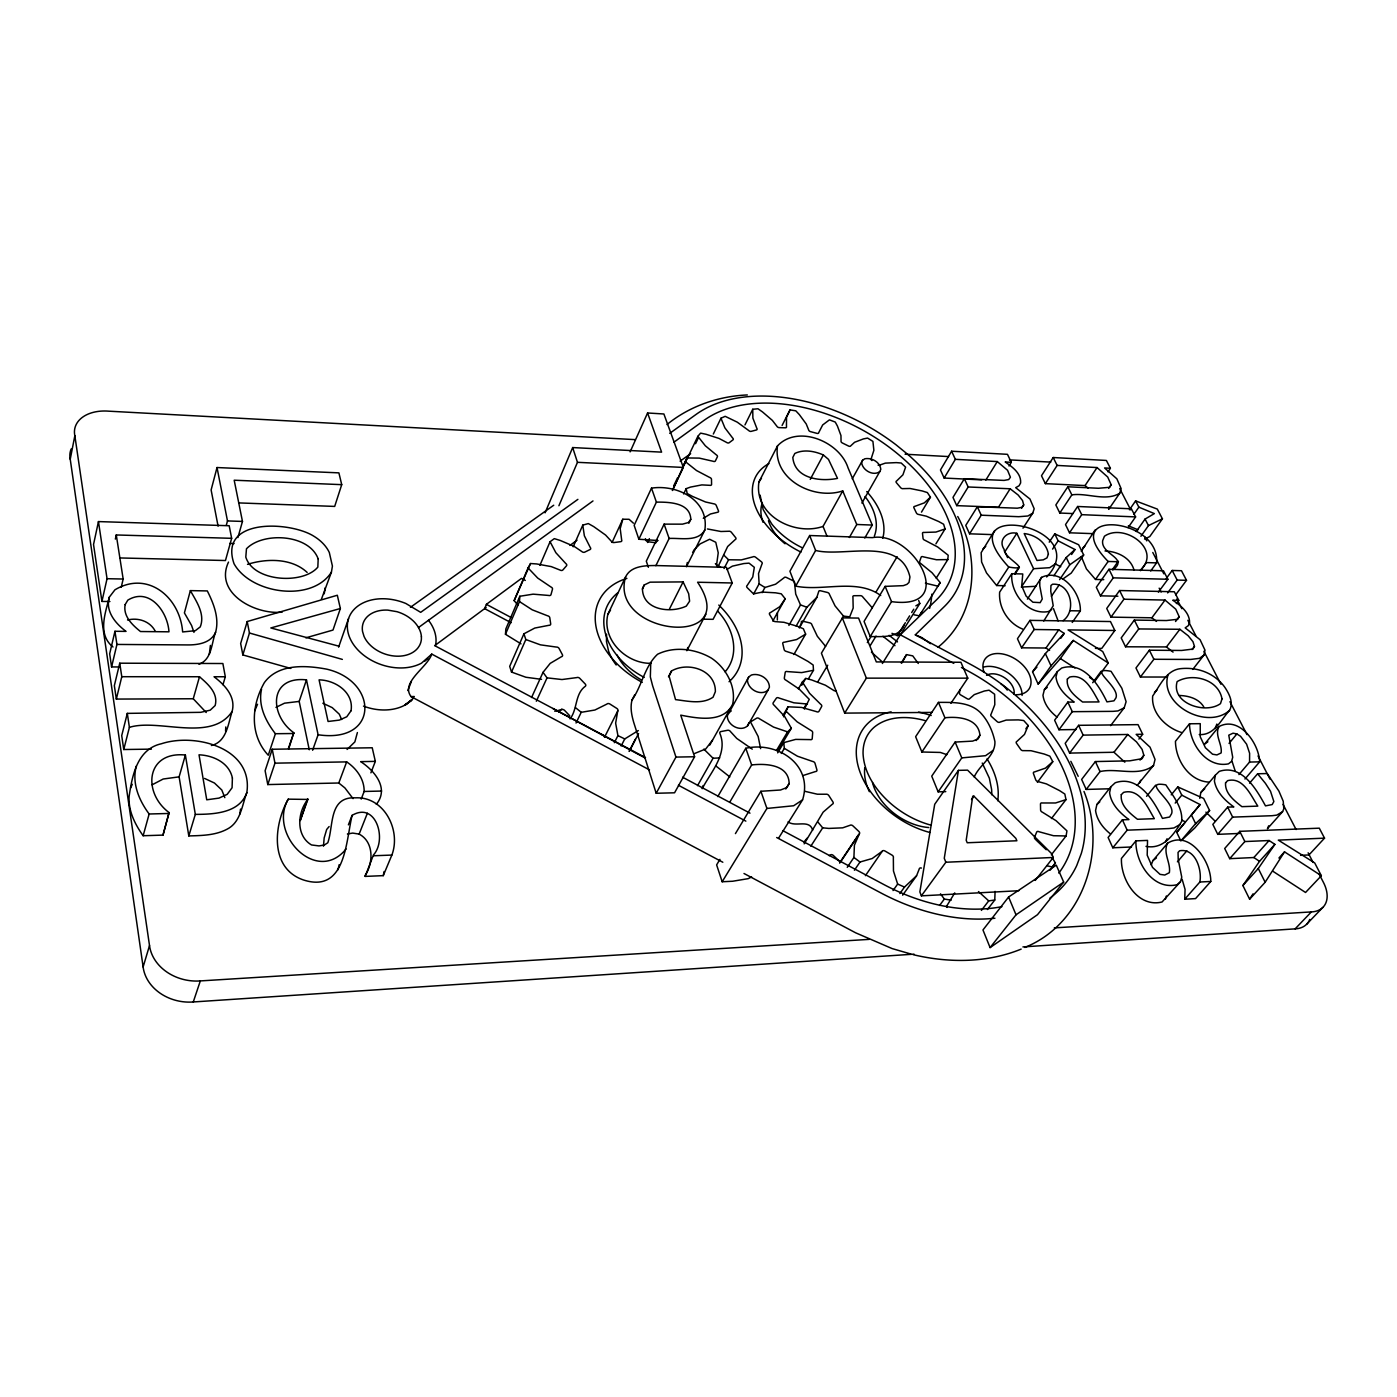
<?xml version="1.0" encoding="UTF-8"?>
<svg xmlns="http://www.w3.org/2000/svg" width="1397" height="1397" viewBox="0 0 1397 1397"><rect width="100%" height="100%" fill="white"/><g stroke="black" fill="none" stroke-linecap="round" stroke-linejoin="round"><path stroke-width="1.5" d="M211.384 745.509C226.733 741.859 228.078 723.856 232.094 711.492C236.128 696.649 224.777 684.984 214.038 676.742L225.319 676.759L222.874 663.523L119.74 663.191L114.344 685.63L116.335 699.076L193.257 698.762L206.232 712.522M225.563 731.155L225.79 726.929M871.92 460.573A1.956 1.187 29.3 0 1 871.239 458.583L873.876 450.288L872.915 441.382L867.589 438.082L863.398 438.92L854.58 442.29L850.738 445.853A1.956 1.187 28.7 0 1 848.485 446.01L842.426 443.006A1.956 1.187 28.6 0 1 841.046 441.05L840.959 435.55L837.432 426.05L835.249 422.069L829.451 419.851L822.676 424.95L818.729 432.599A1.956 1.205 28.1 0 1 816.913 433.349L810.609 431.673A1.956 1.205 28 0 1 808.636 429.909L806.244 423.99L799.328 414.595L795.801 410.823L790.038 409.915L786.528 417.197L786.459 426.522A1.956 1.205 27.5 0 1 785.254 427.796L779.282 427.622A1.973 1.222 27.4 0 1 776.872 426.225L772.349 420.392L762.535 411.958L757.977 408.762L752.739 409.269L752.878 418.105L756.807 428.285A1.991 1.24 27 0 1 756.336 429.997L751.237 431.341A1.991 1.24 26.9 0 1 748.617 430.451L737.249 422.156L725.165 416.323L720.957 418.244L713.326 434.03M520.994 643.86L505.47 634.273L519.474 601.583L519.824 596.257L533.113 594.162L548.55 595.436A2.253 1.572 23.7 0 0 551.012 594.546L552.461 589.29A2.235 1.554 23.7 0 0 550.907 586.984L537.705 578.061L528.066 567.933L530.528 563.532L536.588 563.934L551.256 566.606L560.04 570.063A2.218 1.537 23.8 0 0 562.886 569.941L566.449 565.855A2.218 1.519 23.9 0 0 565.768 563.515L555.849 552.688L550.069 541.722L554.295 538.631L560.302 540.482L574.184 546.402L581.781 551.518A2.183 1.484 24.2 0 0 584.749 552.129L590.005 549.562A2.183 1.484 24.4 0 0 590.215 547.414L584.365 535.802L582.776 525.132L588.312 523.578L593.725 526.617L605.582 535.051L611.362 541.285A2.165 1.467 24.9 0 0 614.156 542.542L620.565 541.687A2.165 1.449 25 0 0 621.648 539.923L620.198 528.625L622.783 519.23L629.069 519.282L633.435 523.194M606.525 634.151L606.49 641.66L608.551 651.019A57.783 40.565 26.9 0 0 616.182 664.989M505.47 634.273L505.854 628.947L519.824 596.257M323.475 846.215L324.156 837.99L326.671 829.486L329.116 826.553M987.435 909.534L994.769 900.017L995.083 891.391M936.217 578.166L947.812 559.586L948.196 555.238L937.684 546.995L924.936 540.272A1.991 1.257 30.9 0 1 923.033 538.351L922.509 533.462A1.991 1.24 30.9 0 1 924.081 532.449L935.973 532.065L945.071 528.939L943.621 524.242L938.644 521.5L926.333 516.192L918.702 514.463A1.973 1.222 30.5 0 1 916.38 512.926L913.952 507.862A1.973 1.222 30.4 0 1 914.808 506.36L924.325 502.868L930.437 497.175L927.364 492.565L922.195 490.941L910.023 488.479L903.091 488.636A1.956 1.205 30 0 1 900.559 487.588L896.507 482.821A1.956 1.205 29.9 0 1 896.595 481.005L902.933 474.805L905.588 467.139L901.205 463.018L896.315 462.617L885.349 463.123L879.708 465.079A1.956 1.205 29.4 0 1 878.084 465.131M357.388 732.552L354.855 741.912L347.085 749.456M960.071 689.629L959.477 692.685A2.13 1.414 33.6 0 0 960.822 695.025L967.195 698.727A2.13 1.414 33.8 0 0 969.693 698.64L974.285 694.623L984.361 691.009L989.059 690.188L994.612 694.239L994.804 704.664L991.049 714.269A2.13 1.414 34.5 0 0 991.608 716.609L997.056 721.533A2.148 1.414 34.6 0 0 999.781 722.162L1006.189 720.084L1018.361 719.892L1023.722 720.538L1028.192 725.532L1024.49 734.403L1016.876 741.44A2.148 1.432 35.3 0 0 1016.597 743.571L1020.613 749.316A2.165 1.432 35.5 0 0 1023.32 750.626L1031.003 750.713L1044.257 754.048L1049.828 756.144L1052.779 761.679L1037.395 782.32M198.933 664.204C212.082 659.594 211.384 643.039 215.609 632.195C219.486 618.12 213.601 603.452 207.315 590.931L190.359 590.617C196.313 601.321 205.359 614.069 200.242 626.904L195.301 630.693L182.64 631.95C180.091 597.549 147.995 570.028 114.956 589.796L109.35 597.113C105.072 611.222 115.462 623.499 126.044 631.392L114.956 631.287L109.665 653.831L111.585 666.928L120.055 666.963M1108.624 509.067L1108.921 506.605M261.536 689.315C257.886 705.502 265.709 721.236 275.401 733.722L268.276 755.236C249.417 734.997 251.285 705.468 264.417 682.522C278.422 663.453 305.926 665.269 326.671 669.146C378.779 681.212 379.111 743.815 318.097 734.752L312.614 750.259M246.832 792.588C253.503 747.989 195.336 732.552 161.371 743.763C137.168 749.071 132.139 775.754 129.1 796.569C128.297 811.028 134.95 824.282 143.14 835.738L162.995 835.109L169.089 812.583C142.354 792.745 145.847 751.027 185.382 755.026L195.318 814.381L188.805 835.93C201.762 835.546 215.348 835.423 227.082 829.189C240.808 822.222 241.925 805.353 246.832 792.588C239.568 813.264 213.793 814.329 195.318 814.381M239.865 813.997L240.528 809.073M570.063 718.896C577.607 709.257 574.778 694.065 585.186 686.364A2.305 1.676 25.2 0 0 585.116 683.884L579.86 678.418A2.305 1.659 25 0 0 576.751 677.597L561.978 679.536L547.048 677.859L543.031 672.341L550.191 663.383L561.419 656.73A2.305 1.641 24.4 0 0 562.345 654.599L559.132 648.575A2.288 1.641 24.2 0 0 556.285 647.055L540.412 644.838L525.831 639.529L523.927 633.801L534.789 628.056L548.881 625.315A2.27 1.607 23.8 0 0 550.68 623.743L549.789 617.771A2.27 1.607 23.8 0 0 547.467 615.763L532.187 609.808L519.474 601.583M650.74 663.156L650.338 676.916L652.591 685.665L675.956 757.087L656.188 793.269L674.559 792.798L694.588 756.755L680.723 715.142C697.487 718.39 723.506 723.402 732.657 704.175C736.463 686.521 725.934 667.801 711.387 658.109C695.514 648.802 674.402 645.938 657.568 654.25C644.681 666.159 641.991 685.805 632.055 699.949C630.03 707.406 631.619 715.107 633.714 722.371L656.188 793.269M1249.564 783.141L1257.614 773.781L1265.438 783.368L1270.519 791.278L1273.854 801.529L1272.196 804.567L1265.49 805.877C1256.532 789.532 1241.933 763.862 1219.267 771.371L1215.32 775.248L1214.395 781.045C1216.455 792.239 1224.977 800.516 1233.848 806.925L1227.666 807.134L1212.84 824.387L1217.747 834.341L1239.488 833.45M958.447 770.358L944.267 858.282L945.856 862.246L921.374 895.844L919.855 891.915L934.715 804.288L958.447 770.358L967.597 770.149L1051.609 853.619L1053.286 857.461L1035.229 880.424M1051.33 854.807L1066.103 835.965L1066.941 830.848L1056.045 820.685L1042.511 812.268A2.218 1.484 36.9 0 1 1040.59 809.911L1040.486 804.131A2.2 1.484 36.8 0 1 1042.319 802.978L1055.573 802.978L1065.981 799.625L1064.828 794.037L1059.555 790.615L1046.405 783.892L1038.093 781.587A2.183 1.449 36.3 0 1 1035.666 779.666L1033.483 773.641A2.183 1.449 36.1 0 1 1034.566 771.912L1045.462 768.14L1052.779 761.679M331.421 572.159L332.416 566.082L329.308 552.479A38.819 27.294 16.8 0 0 313.627 536.081C289.755 521.186 218.159 517.798 234.032 563.724C250.814 593.987 311.915 602.806 331.421 572.159L321.432 599.191M1199.813 798.403L1200.774 792.605L1215.32 775.248M324.226 593.83L325.239 587.753M136.347 766.027C131.615 783.123 139.054 800.394 149.147 813.997L143.14 835.738M914.04 954.151L193.275 1001.963A43.813 36.462 10 0 1 143.123 966.968L70.234 459.229L74.844 435.707A37.23 24.797 13 0 1 108.983 411.189L635.356 439.636M687.324 562.467L686.468 566.676L704.839 530.004C709.379 500.178 677.178 484.2 651.508 488.147L634.151 525.342L638.866 539.242L658.057 540.534M391.859 855.069C401.306 830.202 384.088 796.307 355.467 797.844C328.592 796.342 333.743 825.994 327.806 842.758L324.331 845.01L319.04 845.918L311.531 844.958C295.675 835.738 297.334 812.268 307.846 799.433L288.253 799.154C273.725 824.649 269.219 868.305 303.516 879.988C345.548 893.399 345.757 842.199 352.079 815.377C376.09 801.057 387.301 839.841 373.436 854.981L365.193 876.408L383.267 875.64L391.859 855.069L373.61 855.767M383.267 875.64L384.088 871.536M1145.994 846.372C1163.334 849.76 1174.056 834.446 1181.687 821.349C1182.98 807.606 1172.939 795.714 1165.831 784.87C1139.603 780.277 1176.449 802.053 1171.507 813.857L1169.603 817.018L1162.461 818.38C1153.905 801.04 1138.66 774.724 1115.225 782.757L1110.842 786.79L1109.585 792.798C1111.209 804.375 1119.905 813.002 1128.933 819.585L1122.385 819.812L1108.118 837.484L1112.815 847.787L1131.483 846.984M864.778 538.02L872.269 525.062L848.049 467.838C839.475 441.33 797.704 424.286 777.5 445.905C772.611 479.485 813.805 500.493 842.74 490.923L856.763 524.486L849.341 537.513M1110.842 786.79L1096.855 804.567L1095.562 810.574C1096.907 820.126 1103.071 828.107 1110.475 833.957M119.793 557.944L225.458 560.529L231.658 538.316L229.195 525.743L98.454 521.587L93.529 544.481L101.929 601.426L109.909 601.548M777.5 445.905L758.938 481.965C753.594 515.231 794.404 536.396 823.043 526.407L842.74 490.923M115.357 539.102L116.283 534.964L231.658 538.316M101.929 601.426L107.045 578.707L98.454 521.587M672.813 489.893L686.992 457.954L699.251 458.111L713.081 461.254A2.026 1.292 26.4 0 0 715.404 460.888L717.36 456.854A2.026 1.292 26.4 0 0 716.224 454.793L705.345 445.8L697.854 436.335L700.596 433.122L706.044 434.275L719.018 438.431L726.58 442.43A2.008 1.257 26.6 0 0 729.182 442.709L732.919 439.915A2.008 1.257 26.6 0 0 732.569 437.925L724.886 427.849L720.957 418.244M109.35 597.113C105.299 613.196 97.249 634.413 113 646.986M121.242 587.264L123.163 579.022L116.283 534.964M337.969 869.772L339.174 864.673M111.585 666.928L116.929 644.436L114.956 631.287M116.335 699.076L121.783 676.707L119.74 663.191M625.559 577.013C608.463 635.181 742.872 650.129 697.609 582.235L732.22 582.986L726.492 567.357L655.63 565.541C644.995 565.558 630.78 565.872 625.559 577.013L607.887 614.296C601.478 639.686 626.397 664.029 651.351 663.313M1110.598 725.654L1124.201 707.808L1126.104 701.713L1121.843 688.232L1111.034 671.311C1085.556 666.386 1120.621 686.765 1115.889 697.976L1113.968 700.823L1106.948 701.87C1098.81 685.036 1083.985 661.235 1061.703 668.028L1057.337 671.608L1055.975 677.074C1057.389 687.97 1065.771 695.916 1074.223 702.062L1067.849 702.097L1054.613 720.206L1058.978 729.758L1076.022 729.531M121.783 676.707L199.492 676.742C207.769 683.989 218.508 693.069 215.155 705.52L210.214 710.182L200.714 712.33L127.302 713.378L121.714 735.608L123.757 749.525L151.4 749.124M123.757 749.525L129.397 727.348L127.302 713.378M1057.337 671.608L1044.345 689.786L1042.965 695.252C1044.118 704.228 1050.073 711.597 1057.005 717.028M209.323 654.267L210.406 645.414M238.974 502.92L334.686 506.413L341.724 484.654L338.895 472.867L217.024 467.541L211.122 489.945L218.089 526.163M190.359 590.617L184.404 612.916L191.599 625.507L193.973 632.387M226.384 524.975L227.484 520.924L217.024 467.541M801.127 623.464L799.346 627.952L816.808 597.427L818.642 591.734A2.095 1.38 29.7 0 1 820.58 590.791L827.321 592.433A2.095 1.38 29.9 0 1 829.451 594.371L835.057 605.896L843.509 616.112L849.708 616.845L853.183 608.062L852.938 597.235A2.078 1.362 30.4 0 1 854.161 595.716L860.377 595.663A2.078 1.362 30.5 0 1 862.909 597.13L872.252 607.817M703.093 785.551L702.22 788.676C710.671 772.244 728.221 753.682 719.961 733.635A2.288 1.641 29.4 0 1 720.992 731.557L727.558 730.282A2.27 1.624 29.6 0 1 730.474 731.574L736.743 738.419L752.267 749.141M288.253 799.154C267.91 834.079 316.595 885.261 346.089 848.992M1184.726 899.231L1195.57 898.603L1210.78 881.455C1211.007 861.338 1189.738 829.835 1167.63 843.142C1162.531 852.729 1170.983 862.77 1169.359 872.688L1164.766 875.028L1160.051 874.365L1152.508 867.38L1147.199 855.191L1147.531 840.4L1135.918 840.872L1121.442 858.439C1120.534 879.761 1137.944 907.998 1162.042 901.991L1180.465 881.786L1181.757 877.176L1178.212 859.417L1178.038 852.449L1179.644 850.756C1195.378 847.996 1202.188 869.72 1199.866 882.013L1184.726 899.231L1185.058 889.365L1182.124 879.289M237.909 537.566L242.467 521.43L234.19 480.219L341.724 484.654M193.257 698.762L199.492 676.742M188.805 835.93L179.113 776.854L185.382 755.026M1165.447 899.074L1166.338 896.001M169.089 812.583L162.995 835.109M687.778 647.492L686.853 650.705L705.922 614.209M222.961 684.722L225.319 676.759M143.123 966.968L149.514 945.542L74.844 435.707M305.821 637.835L332.992 630.064L340.362 608.516L337.323 595.244L247.217 621.543L240.651 643.511L242.851 654.931L290.82 668.447M242.851 654.931L249.452 633.016L247.217 621.543M783.525 716.818L788.065 706.812L801.546 707.423L816.407 711.614A2.218 1.537 31.2 0 0 819.009 711.265L821.593 706.62A2.2 1.519 31.2 0 0 820.58 704.175L809.596 693.314L802.384 682.015L805.772 678.401L811.622 679.937L825.417 685.228L833.311 690.153A2.183 1.502 31.3 0 0 836.122 690.572M874.365 536.169C879.569 522.495 873.684 507.373 865.005 496.529M1140.301 570.203C1162.601 549.737 1124.131 522.443 1104.433 536.238L1102.67 540.622C1100.557 554.644 1129.527 557.874 1112.745 569.924M370.904 772.838L375.339 761.382L372.231 747.779L272.24 749.246L265.116 770.725L267.787 784.573L338.79 783.001L344.902 787.925L353.057 798.63M718.512 565.698L727.662 546.506L735.311 539.504A2.095 1.38 27.5 0 0 735.555 537.513L731.434 532.362A2.095 1.38 27.3 0 0 728.71 531.262L720.939 531.506L707.441 528.957M193.275 1001.963L200.33 980.921L869.126 939.378M267.787 784.573L274.965 763.164L272.24 749.246M309.261 749.77L299.185 701.416L306.467 679.868C268.521 675.746 269.254 715.264 293.772 732.709L288.62 749.089M288.463 748.303L293.772 732.709M338.615 647.16L348.534 618.679M307.689 798.665L300.25 820.563L307.846 799.433M338.79 783.001L346.666 761.889C356.532 768.49 364.39 779.229 364.146 791.47L361.194 799.084M644.174 585.011L642.463 589.534C643.406 610.559 671.206 613.388 686.329 606.088L689.612 601.164L688.686 593.76L683.098 581.903L650.076 582.165L644.174 585.011L642.271 588.923M804.41 709.117L809.247 699.321L799.189 689.07L786.022 680.217A2.2 1.519 30.1 0 1 784.346 677.894L785.201 672.533A2.183 1.502 30.1 0 1 787.384 671.59L801.668 672.603L813.473 670.298L813.159 665.024L808.06 661.462L795.015 654.233L786.441 651.439A2.165 1.484 29.7 0 1 784.136 649.5L782.791 643.738A2.165 1.467 29.6 0 1 784.276 642.218L796.639 639.547L805.632 634.116L803.38 628.772L797.722 626.397L784.014 622.311L775.719 621.648A2.148 1.449 29.1 0 1 773.047 620.233L769.677 614.61A2.148 1.449 29 0 1 770.341 612.654L779.736 606.717L785.219 598.772L781.255 593.812L775.579 592.817L762.43 592.084L755.166 593.533A2.13 1.432 28.4 0 1 752.354 592.747L747.325 587.77A2.13 1.432 28.2 0 1 747.116 585.57L752.773 576.961L754.328 567.304L749.036 563.148L743.85 563.55L732.377 566.152L726.772 569.522M1244.954 779.02L1259.657 761.836C1258.976 743.291 1239.331 715.543 1218.917 726.615C1214.412 735.259 1222.445 744.077 1221.135 752.948L1216.927 754.921L1212.544 754.205L1205.436 747.797L1200.25 736.813L1200.25 723.663L1189.511 723.786L1175.453 741.318C1175.61 759.881 1188.864 780.853 1208.719 782.11M348.394 824.859L352.079 815.377M722.825 862.246L411.067 696.614C400.258 682.347 427.412 667.487 431.778 654.11L649.5 769.887M1151.233 864.918L1152.927 860.569L1167.63 843.142M974.233 776.994C979.402 764.7 995.485 756.196 994.926 741.685C992.656 730.806 987.854 720.258 980.03 712.226C968.994 701.696 952.667 702.394 938.452 702.377L915.629 736.69L921.88 752.005L940.356 752.442L946.887 754.642M347.416 833.974L352.725 833.083L359.134 834.096L367.376 813.246M954.745 892.91L946.38 906.583M376.317 804.323C389.588 788.187 374.291 770.515 360.688 761.644L375.339 761.382M1043.751 621.019L1053.216 605.757L1050.754 591.175L1050.946 585.518L1052.535 584.243C1070.608 582.601 1076.982 610.891 1063.1 620.652M1199.255 734.56C1214.377 735.608 1220.943 719.647 1229.587 710.34C1233.795 702.656 1229.203 693.89 1224.872 687.359A28.237 17.166 36.8 0 0 1211.321 674.995C1201.996 669.46 1190.855 667.487 1180.133 668.709C1166.093 670.438 1159.912 685.84 1152.682 696.003C1151.006 713.099 1166.251 727.889 1181.687 732.552M804.166 843.858L823.147 812.146L832.368 804.183A2.288 1.641 33.1 0 0 832.856 801.826L828.875 795.626A2.288 1.641 32.8 0 0 825.976 794.229L817.367 794.212L804.794 791.296M1215.39 727.715L1216.874 724.065M525.307 580.419L521.5 578.393L486.4 604.342L484.637 608.638L511.127 622.73M1192.776 669.407L1203.987 655.071L1205.017 650.199L1200.075 639.704L1185.18 627.864L1188.323 625.629L1189.598 622.538C1189.58 612.27 1180.413 605.425 1172.764 600.221L1178.789 600.343L1174.336 591.769L1119.573 590.529L1106.721 608.481L1110.982 617.142L1151.879 617.788L1156.506 621.403M903.842 625.419C898.655 638.394 881.647 636.508 870.226 636.578L864.062 621.403L885.139 586.373L903.3 585.657L906.95 584.348L908.993 582.427L909.953 577.013C900.489 535.854 843.666 557.647 815.621 550.453L795.696 586.129C822.798 591.699 856.92 578.009 880.704 595.506M1268.668 825.802L1267.428 828.7L1282.586 811.674L1283.808 808.793L1283.232 801.232L1278.901 791.086L1267.219 773.536L1257.614 773.781M254.673 711.038L257.537 704.245M545.074 512.821L572.665 447.564L661.602 452.139L647.579 412.988L663.889 413.983L683.343 467.436L672.324 490.522M517.92 605.041L514.148 600.64L528.066 567.933M530.528 563.532L514.148 600.64M558.905 505.749L577.467 462.32L572.665 447.564M539.888 565.348L550.069 541.722M862.613 460.224L861.617 462.512C862.403 470.23 873.16 476.429 879.761 471.627L880.808 469.305C880.058 462.04 871.606 457.413 864.813 458.775L862.613 460.224L852.257 478.804M1150.709 570.971L1156.559 562.886C1160.767 516.96 1055.853 507.949 1108.135 561.454L1118.508 561.769M1081.278 551.326L1095.056 530.022M523.927 633.801L509.695 666.369L511.529 672.062L525.883 677.248L541.547 679.344M511.529 672.062L525.831 639.529M573.189 546.803L582.776 525.132M748.74 676.951L747.447 679.868C747.447 689.245 760.701 696.632 768.071 690.101L769.415 687.132C769.31 678.523 759.252 672.673 751.411 675.013L748.74 676.951L727.296 715.823C727.156 725.113 740.34 732.43 747.552 725.846L768.071 690.101M1137.28 785.236L1153.573 765.381L1155.057 759.462L1150.028 747.168L1136.163 734.368L1142.676 734.263L1138.031 724.641L1078.606 725.322L1065.178 743.344L1069.613 753.088L1113.985 752.267L1124.829 762.186M630.117 451.86L647.579 412.988M671.486 671.014L669.128 676.235L675.537 699.618C687.813 701.067 702.097 704.647 713.064 697.208L715.369 691.637C715.701 669.809 687.935 661.322 671.486 671.014L668.482 676.794M1139.446 783.019L1140.668 780.277M531.558 697.522L543.031 672.341M747.552 725.846L748.897 722.878M536.326 701.224L547.048 677.859M612.078 542.473L622.783 519.23M130.567 788.013L132.278 784.311M638.866 539.242L656.398 502.117L651.508 488.147M1046.65 576.961C1096.174 524.818 943.673 497.053 1008.774 567.06C1034.147 571.303 1003.867 558.625 1004.146 549.405C997.72 540.08 1006.993 530.895 1016.841 533.287L1033.588 568.701L1021.329 587.054L1035.806 586.303M994.664 530.546L981.148 552.671L981.602 561.996L986.526 572.945L996.655 585.535L1005.124 585.727M901.903 662.946L906.513 654.634L912.765 655.874L918.283 663.488M673.791 485.667L677.528 477.809M682.766 466.808L686.992 457.954M683.727 465.917L697.854 436.335M647.544 542.507L649.378 538.666M695.549 443.705L698.081 438.414M1165.622 841.762L1167.054 838.759M656.398 502.117C668.936 502.064 690.223 502.414 690.799 519.317L688.459 522.513L682.504 524.154L664.116 524.137L646.305 561.175L648.383 567.287M778.618 838.095L802.577 799.852C813.543 764.927 777.797 741.143 745.788 748.268L717.796 796.569M1168.049 674.751C1158.846 704.979 1207.322 730.456 1229.587 710.34M683.622 493.962L686.171 488.653L690.467 487.099L701.853 484.899L709.763 485.318A2.061 1.327 26.5 0 0 711.579 484.305L711.492 479.398A2.061 1.327 26.5 0 0 709.641 477.442L696.527 470.545L686.032 462.18M576.035 723.035L581.222 712.313L594.895 710.025L606.944 704.053A2.323 1.676 26.1 0 1 609.965 704.071L616.706 708.349A2.323 1.676 26.4 0 1 617.753 710.916L604.482 737.319M655.874 565.698L669.128 538.456L664.116 524.137M921.88 752.005L944.931 717.779C958.29 716.294 978.441 718.233 979.926 735.224L978.11 738.926L972.661 741.109L955.129 742.069L931.729 776.138L938.138 791.837L945.786 791.628M688.896 523.194L690.799 519.317M744.968 424.932L752.739 409.269M428.477 620.303L430.136 622.538A45.577 32.987 19.5 0 1 435.829 643.738L435.358 645.99L645.536 757.663M1069.613 753.088L1083.146 735.119L1127.763 734.49L1136.529 741.929L1142.117 749.403L1143.829 755.253L1142.117 758.676L1129.702 760.841L1095.388 761.557L1081.645 779.439L1086.202 789.427L1109.969 788.764M669.46 608.987L683.098 581.903M614.331 742.698L617.928 735.625L615.64 723.192L617.753 710.916M782.093 425.439L790.038 409.915M621.141 745.981L624.756 738.926L638.307 730.579M632.055 699.949L634.675 694.903M629.087 751.376L635.373 739.257M724.03 568.527L728.57 559.778L741.266 559.918L752.948 556.862A2.095 1.397 28.1 0 1 755.707 557.316L761.33 561.734A2.095 1.397 28.2 0 1 761.976 563.951L758.536 573.521L759.112 583.841L753.489 594.249M629.523 750.975L638.569 733.547M1072.232 622.451L1080.352 610.908C1081.068 592.258 1061.266 567.915 1041.568 577.363L1039.77 580.785L1039.787 585.902L1042.249 599.016L1040.154 602.648L1032.889 602.212L1026.131 596.117L1021.731 585.937L1022.761 573.975L1011.795 573.696L999.641 592.153C998.366 607.643 1008.215 623.394 1022.674 629.069M1027.406 599.121L1041.568 577.363M232.094 711.492C211.314 742.837 158.594 718.215 129.397 727.348M732.22 582.986L713.064 619.325L702.394 619.185M810.243 479.363L823.357 454.968C814.591 451.126 803.746 449.083 794.823 453.466L792.815 457.448C794.771 478.892 820.58 481.843 837.502 478.385L828.473 459.386L823.357 454.968M902.654 895.18L916.554 875.797L919.191 869.109A2.323 1.659 36.2 0 1 921.461 868.061M762.116 592.695L764.927 587.491L775.597 584.208L784.049 577.782A2.095 1.397 28.9 0 1 786.528 577.52L793.059 580.733A2.095 1.397 29.1 0 1 794.544 582.933L795.714 594.074L800.516 604.918L806.872 607.241L816.808 597.427M1108.712 509.346L1119.748 493.211L1121.162 488.688L1116.832 478.787L1104.573 467.96L1110.405 468.274L1106.372 460.451L1053.198 457.518L1041.481 475.748L1045.358 483.641L1085.05 485.58L1088.123 488.094M870.226 636.578L891.53 601.636C959.442 610.96 913.428 530.336 872.339 537.635L809.649 535.522L789.916 571.268L795.696 586.129M694.431 753.559L705.747 748.949L712.505 740.148M772.803 621.054L785.219 598.772M709.781 745.055L729.95 709.065M1022.988 528.188L1032.75 513.17L1034.182 508.77L1029.973 499.026L1015.689 487.675L1019.077 485.754L1020.613 482.978C1021.347 473.251 1012.214 466.86 1005.176 461.988L1011.323 462.32L1007.464 454.322L951.601 451.231L940.46 469.968L944.145 478.053L981.672 479.87M1110.982 617.142L1123.921 599.226L1165.028 600.064L1175.768 609.179L1179.173 616.688L1177.654 619.29L1166.373 620.547L1134.329 620.076L1121.197 637.94L1125.545 646.794L1138.747 628.947L1179.871 629.279L1188.218 635.792L1192.968 641.677L1194.47 646.392L1192.968 649.064L1181.618 650.461L1149.364 650.216L1135.971 667.993L1140.423 677.021L1166.216 677.039M697.54 785.655L713.046 758.239L719.717 757.925M788.903 625.419L800.516 604.918M861.914 503.077L879.761 471.627M796.185 626.013L806.872 607.241M793.845 654.547L805.632 634.116M729.88 801.965L751.656 764.962C765.8 763.268 788.816 764.561 789.148 783.525L786.808 787.576L780.539 790.004L760.894 791.278L735.433 833.607M798.368 688.843L802.384 682.015M783.036 715.334L788.065 706.812M801.756 685.211L805.772 678.401M228.514 562.083C213.811 593.306 255.564 615.099 282.211 612.113M843.509 616.112L821.419 653.185L844.679 713.116L931.799 712.418M808.444 678.802L813.473 670.298M215.609 632.195C211.034 643.039 197.955 645.03 187.53 644.925L116.929 644.436M776.435 750.538L787.576 731.871L791.348 728.256L784.66 716.504L774.113 705.188A2.218 1.554 30.2 0 1 773.257 702.708L776.313 698.256A2.218 1.554 30.2 0 1 779.002 698.029L793.898 702.813L807.466 704.018M817.629 682.103L827.723 665.216M778.199 750.259L791.348 728.256M804.166 707.825L806.191 704.42M777.658 752.843L783.752 742.645L795.661 739.397L810.12 739.607A2.235 1.572 31.5 0 0 812.233 738.489L812.67 732.744A2.235 1.572 31.4 0 0 810.836 730.404L797.163 721.847L786.546 711.702M921.479 512.14L930.437 497.175M876.216 591.63L897.153 556.687M944.145 478.053L955.356 459.334L951.601 451.231M781.29 753.454L784.346 748.355L783.752 742.645M719.944 859.365L716.626 864.883L722.179 881.751L732.674 881.245L748.146 878.661L751.621 876.967M955.356 459.334L997.283 461.569L1007.551 470.283L1010.433 477.25L1008.686 479.573L1004.076 480.411L964.349 478.717L952.981 497.402L956.735 505.644L998.471 507.233L1010.153 488.775L1018.169 495.027L1022.552 500.563L1023.722 504.928L1021.574 508.264M867.327 642.603L870.733 637.032M722.179 881.751L766.918 808.444L760.894 791.278M870.348 645.397L876.041 636.106M956.735 505.644L968.173 486.977L964.349 478.717M935.903 543.852L945.071 528.939M785.778 789.008L789.148 783.525M1045.358 483.641L1057.145 465.428L1097.047 467.558L1107.716 477.041L1111.174 484.742L1109.602 487.309L1098.461 488.269L1067.814 486.785L1055.835 504.963L1059.817 513.031L1072.844 513.572M704.839 530.004C697.941 542.228 680.793 537.793 669.128 538.456M607.887 614.296L610.541 609.983M985.828 480.079L997.283 461.569M844.679 713.116L866.367 678.139L842.286 617.858L858.561 618.085L876.321 661.916L960.909 662.265L967.789 678.156L950.903 703.32M1023.722 504.928L1021.958 507.303L1017.33 508.194L977.341 506.762L965.746 525.394L969.588 533.811L992.359 534.614M891.985 633.33L897.311 635.635L905.361 622.713M906.513 620.862L909.622 615.85M911.7 612.515L913.778 609.197M882.38 663.505L900.297 634.797L936.042 600.291A149.566 95.31 28.8 0 0 892.491 449.712A149.566 95.31 28.8 0 0 704.036 420.357L674 442.151M918.667 600.483L919.82 603.487L901.257 633.243L897.311 635.635M1009.018 466.004L1011.323 462.32M969.588 533.811L981.235 515.196L977.341 506.762M914.075 614.82L919.331 615.815L940.181 582.601L932.078 572.77L920.92 563.637A2.026 1.275 31.2 0 1 919.645 561.507L921.112 557.263A2.008 1.275 31.1 0 1 923.277 556.827L936.479 559.743L947.812 559.586M693.488 550.523L700.089 543.922L709.624 539.259L715.77 542.28L718.233 552.81L716.801 563.253A2.13 1.414 27.4 0 0 717.831 565.506L720.957 567.461M919.331 615.815L921.583 612.235M940.181 582.601L937.928 586.164L925.408 583.178M901.24 662.964L906.513 654.634M1300.59 855.331L1308.954 854.947L1324.531 838.148L1319.292 828.177L1239.75 831.337L1224.698 848.503L1229.692 858.666L1244.849 841.553L1269.105 840.523L1274.867 844.364L1259.518 861.338L1242.893 885.523L1249.617 899.197L1265.158 882.258L1284.524 851.856L1321.352 875.744L1305.549 892.473L1272.737 871.169M1249.617 899.197L1253.057 893.836M818.066 822.239L822.693 827.827L828.788 828.421L842.653 827.845L850.005 825.313A2.305 1.659 33.9 0 1 853.008 825.941L858.771 831.372A2.305 1.659 34.2 0 1 859.242 834.026L854.405 845.202L853.916 857.461L847.246 867.345M810.854 846.128L822.693 827.827M1016.841 533.287L1004.88 551.728L1007.621 557.613M916.554 875.797L904.488 887.078L897.66 884.074L893.469 870.995L893.347 857.741A2.323 1.659 35.3 0 0 891.95 855.086L885.017 851.035A2.323 1.659 35.1 0 0 882.24 851.244L872.182 858.526L859.993 862.019L854.405 870.244M996.655 585.535L1008.774 567.06M1014.746 573.538L1019.181 566.85M1014.99 574.062L1019.408 567.357M1059.817 513.031L1071.848 494.87C1087.093 492.6 1105.848 501.82 1119.748 493.211M1085.05 485.58L1097.047 467.558M1049.217 542.158L1054.752 533.864L1078.641 544.743L1083.688 554.958L1071.237 573.084L1062.541 579.249M1128.095 527.612L1135.586 516.907L1131.395 508.805L1077.628 506.482L1065.509 524.608L1069.526 532.798L1093.1 533.654M839.614 862.892L858.264 835.022M840.575 861.897L859.242 834.026M1052.57 549.108L1058.123 540.814L1054.752 533.864M758.938 481.965L761.47 478.193M1107.996 471.854L1110.405 468.274M1069.526 532.798L1081.732 514.672L1135.586 516.907M1108.729 488.339L1111.174 484.742M1053.879 575.721L1066.243 557.508L1074.974 549.527L1058.123 540.814M1071.604 554.487L1074.974 549.527M1095.423 648.383L1101.762 648.435L1114.841 630.484L1110.458 621.543L1029.973 620.373L1017.453 638.726L1021.591 647.824L1045.986 648.016L1049.601 650.408M1059.59 579.65L1069.77 564.772L1083.688 554.958M1051.4 596.292L1059.345 584.697M1242.893 885.523L1258.295 868.515L1274.867 844.364M1021.591 647.824L1034.199 629.506L1058.751 629.803L1064.2 633.435L1060.707 638.377M865.407 875.675L882.24 851.244M1050.055 870.261L1055.399 862.979L1052.203 857.775M1129.422 509.818L1135.604 500.894L1157.31 509.084L1162.426 518.811L1149.801 536.535L1144.562 539.102M938.138 791.837L961.782 757.89L985.549 755.69L993.162 750.381M976.189 740.567L979.926 735.224M1133.893 514.288L1138.869 507.163L1135.604 500.894M1045.986 648.016L1058.751 629.803M1081.348 556.687L1086.429 568.928L1095.51 579.458L1108.135 561.454M1089.555 677.423L1095.021 680.968L1108.258 662.999L1073.28 640.42L1060.375 658.563L1038.128 684.076L1032.558 671.835L1045.358 653.586L1064.2 633.435M1158.392 592.136L1167.875 579.266L1163.491 570.797L1108.974 569.295L1096.313 587.281L1100.504 595.838L1117.897 596.205M1136.285 531.524L1145.069 519.055L1154.359 513.607L1138.869 507.163M1112.501 569.417L1118.264 561.262M1140.912 536.273L1148.474 525.586L1162.426 518.811M1038.128 684.076L1051.05 665.863L1073.28 640.42M1100.504 595.838L1113.252 577.852L1167.875 579.266M893.032 890.57L897.66 884.074M899.86 893.556L904.488 887.078M971.509 799.555L973.919 796.185L1015.829 838.305L1016.894 840.767L967.213 842.758L966.2 840.261L972.731 796.22L973.919 796.185M1025.869 728.745L1028.192 725.532M1140.546 570.692L1146.378 562.589L1156.559 562.886M431.778 654.11L421.51 663.156A45.577 32.987 19.5 0 1 364.338 655.699A45.577 32.987 19.5 0 1 352.655 611.065A45.577 32.987 19.5 0 1 405.898 603.504L420.689 612.34L577.887 499.358M1166.251 578.515L1172.17 570.465L1181.495 570.727L1186.507 580.314L1175.75 594.738M1092.681 682.731L1101.098 671.293M1058.978 729.758L1072.285 711.684L1113.007 711.352L1117.932 710.933L1124.201 707.808M1167.648 592.922L1177.165 580.069L1186.507 580.314M1151.879 617.788L1165.028 600.064M939.57 905.466L944.337 899.057L951.165 900.174M1176.379 603.556L1178.789 600.343M1175.541 621.508L1179.173 616.688M411.399 681.439L407.837 690.555M1140.423 677.021L1153.887 659.279L1190.611 659.454L1199.447 658.336L1203.987 655.071M1125.545 646.794L1166.46 646.933L1179.871 629.279M1051.435 818.555L1065.981 799.625M981.393 910.407L988.727 900.873L994.769 900.017M1192.008 649.588L1194.47 646.392M1113.985 752.267L1127.763 734.49M1086.202 789.427L1100.033 771.581C1116.797 767.634 1139.236 777.221 1153.573 765.381M1008.599 897.014L982.964 929.965L990.089 947.603L1037.482 914.703L1063.676 882.083L1056.289 865.162L1008.599 897.014L1016.021 914.808L990.089 947.603M1138.904 739.1L1142.676 734.263M1052.901 866.123L1055.399 862.979M1140.022 760.09L1143.829 755.253M1146.588 796.342L1155.668 785.131M1112.815 847.787L1127.187 830.167L1168.905 828.561L1173.934 827.95L1180.273 824.352M1218.917 726.615L1204.668 744.025L1207.864 741.772M1171.227 794.858L1177.758 786.913L1203.638 798.438L1209.61 810.574L1194.872 827.897L1182.421 839.492M803.991 841.972L807.187 838.113M1175.191 803.1L1181.775 795.155L1177.758 786.913M1229.046 743.396L1236.886 733.949L1240.588 736.324L1246.613 744.199L1249.617 753.28L1249.564 762.063L1259.657 761.836M1181.775 795.155L1200.093 804.567L1191.414 814.975L1195.605 823.601L1180.867 840.959L1176.763 832.368L1185.442 821.942L1181.81 820.074M1176.763 832.368L1200.093 804.567M1238.912 774.584L1249.564 762.063M1177.409 861.844L1186.856 850.808M1217.747 834.341L1232.66 817.123L1272.021 815.708L1276.753 815.132L1282.586 811.674M1229.692 858.666L1253.842 857.531L1269.105 840.523M1278.919 858.02L1284.524 851.856M1032.558 671.835L1036.906 667.172M363.482 706.114A44.634 32.934 19 0 0 405.095 705.014L413.687 698.046M1022.918 946.922L1295.124 928.865L1311.364 911.909A34.523 21.619 41 0 0 1323.151 881.856L1319.135 874.103M1306.579 924.308L1322.854 907.386M937.998 647.248C976.887 616.025 980.642 558.416 957.748 516.523M1200.774 792.605L1204.738 788.711M1049.95 898.061A175.62 121.12 34.4 0 0 1076.72 865.564L1081.278 853.532A175.62 121.12 34.4 0 0 969.728 663.924L915.314 634.849L944.25 606.647A159.922 101.911 28.8 0 0 907.98 454.566L895.948 444.735A159.922 101.911 28.8 0 0 696.23 414.315L669.739 433.349M1082.692 548.078L1085.312 545.511M1154.411 692.441L1157.327 689.594M982.842 549.091L985.758 546.314M1055.643 563.69L1049.706 567.688L1033.588 568.701M802.577 799.852L793.636 805.755L766.918 808.444M1195.605 823.601L1209.61 810.574M1096.855 804.567L1099.771 801.878M1180.465 881.786L1177.06 884.703C1152.822 890.588 1135.202 862.368 1135.918 840.872M558.486 711.841L561.804 709.1M1044.345 689.786L1047.261 687.394M424.793 661.148L427.919 658.616M405.095 705.014L412.028 699.792L405.479 704.769L411.207 700.648M1152.927 860.569L1156.437 857.95M728.588 712.907L731.242 710.933M680.112 461.15L690.642 453.728M434.624 645.693L486.139 607.52M569.941 545.441L577.031 540.185M418.489 627.55L592.992 500.947M703.285 518.304L710.462 513.991L717.342 512.332A2.078 1.362 26.9 0 0 718.425 510.743L716.242 505.435A2.078 1.345 26.8 0 0 713.832 503.828L705.555 501.994L692.441 496.389L687.202 493.508L686.171 488.653M410.439 607.311L553.736 505.225M666.963 424.548C689.629 406.108 718.268 396.207 747.325 394.949M1016.021 914.808L1063.676 882.083M275.96 707.371L284.534 703.18L299.185 701.416M152.098 784.817L163.187 779.02L179.113 776.854M1051.766 609.406L1048.396 611.572C1027.633 615.326 1010.153 593.254 1011.795 573.696M829.207 855.663L830.429 854.912A2.27 1.659 34.1 0 1 833.398 855.523L839.038 860.901A2.27 1.659 34.4 0 1 839.876 862.752M915.856 605.861L919.82 603.487M1032.75 513.17L1027.86 515.999L1018.745 516.698L981.235 515.196M1024.822 947.445C1084.421 923.469 1107.367 848.712 1083.985 791.453M802.961 775.545L815.481 771.546A2.27 1.607 32.1 0 0 816.878 769.73L815.045 763.426A2.27 1.607 32 0 0 812.565 761.435L797.46 756.214L784.346 748.355M1021.172 949.104C987.05 963.057 948.615 963.127 913.114 954.657M247.513 564.353C266.478 558.329 291.798 557.979 307.148 572.421M414.298 696.509L411.067 696.614M340.362 608.516L270.808 627.952L339.261 646.27M554.784 711.283L561.577 709.641A2.27 1.659 24.9 0 1 564.632 710.444L569.784 715.84M127.546 620.024C138.059 617.334 150.038 621.194 155.207 631.13M1054.298 927.887L1311.364 911.909M921.374 895.844L1018.832 890.727M1199.866 882.013L1210.78 881.455M945.856 862.246L1053.286 857.461M1324.531 838.148L1278.29 840.121L1314.734 862.962L1321.352 875.744M1066.103 835.965L1053.478 835.72L1039.071 831.756A2.235 1.519 37.3 0 0 1036.626 832.193L1034.583 837.17A2.235 1.519 37.4 0 0 1034.933 838.968M149.147 813.997L169.229 813.456M364.146 791.47L381.608 791.051M675.956 757.087L694.588 756.755M274.965 763.164L346.666 761.889M275.401 733.722L293.929 733.512M1010.153 488.775L968.173 486.977M866.367 678.139L967.789 678.156M1114.841 630.484L1068.024 629.907L1102.739 651.578L1108.258 662.999M1070.032 610.733L1080.352 610.908M107.045 578.707L123.163 579.022M1095.51 579.458L1103.77 579.65M229.841 543.433L234.085 543.555M227.484 520.924L242.467 521.43M856.763 524.486L872.269 525.062M577.467 462.32L683.343 467.436M905.064 454.217L948.563 456.575M1009.472 459.875L1050.788 462.11M1179.33 695.479C1188.428 695.723 1198.783 698.57 1203.76 706.865M1105.027 550.977C1117.163 551.344 1130.819 557.665 1134.067 570.29M1236.886 733.949L1233.027 733.198L1228.766 735.189L1232.713 757.279L1231.595 761.348L1228.504 763.845C1206.414 768.298 1189.615 743.728 1189.511 723.786M925.041 720.59C908.434 715.962 888.597 715.578 874.505 726.946A65.362 45.036 34.2 0 0 863.067 753.821C864.097 773.938 876.74 791.47 891.548 804.218A73.343 50.432 34.3 0 0 930.699 825.068M1046.72 865.686L1052.535 867.118M788.048 821.907C795.766 827.495 809.247 818.869 812.687 830.115M249.452 633.016L342.352 659.401M910.809 954.011L892.124 948.58L855.61 932.794L743.99 873.492M787.576 731.871L773.501 727.069L759.514 718.809A2.253 1.589 30.1 0 0 756.545 718.25L751.516 721.306A2.253 1.607 30 0 0 751.446 723.698L758.169 736.498L760.614 748.635M1128.357 525.796L1137.961 529.777M915.314 634.849L921.88 637.591L930.385 643.685M204.573 778.426L214.457 783.019L221.809 790.021L224.83 797.652M322.864 703.232L332.207 707.615L339.296 714.199L341.636 719.507M552.863 708.489L644.925 757.873M617.928 735.625L624.756 738.926M1055.172 563.847L1060.742 566.728M600.937 734.001L605.18 736.254M678.418 785.254L745.841 821.122M776.68 837.519L880.721 892.84A175.62 121.12 34.4 0 0 994.926 918.231M900.297 634.797L953.784 663.383M961.433 667.469L967.161 670.525A164.252 113.262 34.4 0 1 1058.821 873.108M486.4 604.342L511.058 617.474M682.592 777.221L749.979 813.159M782.722 830.604L883.934 884.58A164.252 113.262 34.4 0 0 1001.946 906.636M759.112 583.841L764.927 587.491M1060.375 658.563L1074.957 667.993M729.81 776.907L715.77 765.87M1253.842 857.531L1259.518 861.338M1035.788 839.737L1046.248 849.743M359.134 834.096C374.117 841.937 373.453 863.102 365.036 875.622L365.193 876.408M853.916 857.461L859.993 862.019M1166.46 646.933L1173.061 652.12M889.103 635.338L897.503 641.904M882.939 636.281L894.953 645.693M575.494 707.633L581.222 712.313M871.414 652.155L881.926 661.567M988.727 900.873L978.476 891.565M1214.936 820.982L1205.925 812.128M713.046 758.239L703.878 749.124M723.925 555.203L728.57 559.778M825.627 646.409L817.332 636.264L811.884 624.808A2.061 1.38 29.9 0 0 809.789 622.887L803.135 621.298A2.061 1.397 29.8 0 0 801.197 622.241M715.369 563.62L718.058 567.007M940.495 893.818L944.337 899.057M1053.443 608.551L1058.123 620.914M982.248 763.059L989.355 778.181L991.591 789.375A65.38 45.018 34.5 0 1 991.678 794.753M1172.17 570.465L1177.165 580.069M1145.069 519.055L1148.474 525.586M1119.713 488.566L1130.732 509.87M1144.772 536.989L1146.78 540.866M1152.787 552.496L1163.806 573.8M1176.833 598.999L1181.845 608.69M1187.869 620.303L1195.884 635.81M1203.9 651.299L1220.926 684.251M1229.954 701.678L1246.98 734.612M1258.016 755.934L1270.03 779.177M1283.057 804.358L1296.102 829.556M1308.116 852.799L1313.128 862.49M1159.161 588.172L1161.134 591.996M1053.198 457.518L1057.145 465.428M1067.814 486.785L1071.848 494.87M1077.628 506.482L1081.732 514.672M1108.974 569.295L1113.252 577.852M1119.573 590.529L1123.921 599.226M1134.329 620.076L1138.747 628.947M1149.364 650.216L1153.887 659.279M1227.666 807.134L1232.66 817.123M1239.75 831.337L1244.849 841.553M1258.295 868.515L1265.158 882.258M1070.835 761.33L1078.187 776.313M1066.243 557.508L1069.77 564.772M1029.973 620.373L1034.199 629.506M1045.358 653.586L1051.05 665.863M1067.849 702.097L1072.285 711.684M1078.606 725.322L1083.146 735.119M1095.388 761.557L1100.033 771.581M1122.385 819.812L1127.187 830.167M938.452 702.377L944.931 717.779M955.129 742.069L961.782 757.89M885.139 586.373L891.53 601.636M1232.102 761.47L1235.035 770.515M946.52 905.85L947.166 907.421M823.043 526.407L827.024 536.221M809.649 535.522L815.621 550.453M745.788 748.268L751.656 764.962M645.431 538.701L645.833 540.01A2.148 1.432 25.7 0 0 648.225 541.774L655.193 542.665A2.148 1.432 25.8 0 0 656.171 542.63M306.467 679.868L318.097 734.752M777.343 619.989L777.431 613.632A2.078 1.397 29.1 0 0 777.396 612.846M760.09 495.114L763.164 509.538L771.808 524.067A59.634 38.016 28.8 0 0 801.983 547.624M656.887 540.168L656.992 541.442M200.33 980.921A44.355 36.636 10.6 0 1 149.514 945.542M70.234 459.229A36.828 24.797 12.7 0 1 71.177 448.943M1309.757 919.418A34.192 21.654 41.2 0 1 1295.124 928.865M983.994 672.167A26.595 17.218 34 0 1 999.134 653.552A26.595 17.218 34 0 1 1029.449 674.734A26.595 17.218 34 0 1 1016.335 694.746M983.767 667.033A26.421 17.235 34.1 0 1 1009.228 673.668A26.421 17.235 34.1 0 1 1022.063 695.427M986.561 675.31A17.34 11.298 34.1 0 1 1005.159 678.121A17.34 11.298 34.1 0 1 1013.995 694.414M1001.073 684.006A17.288 11.316 34.1 0 1 1007.254 690.135M718.791 605.058A77.656 54.064 26.9 0 1 729.059 681.736M642.271 682.382A77.656 54.064 26.9 0 1 595.733 624.948A77.656 54.064 26.9 0 1 626.886 578.41M693.087 551.64A2.13 1.414 26.7 0 1 692.615 552.217M929.965 832.507A77.795 53.592 34.4 0 1 859.155 769.555A77.795 53.592 34.4 0 1 891.146 711.824M918.51 712.156A77.795 53.592 34.4 0 1 931.188 715.526M987.033 758.903A77.795 53.592 34.4 0 1 997.737 800.743M869.371 791.697A57.888 40.216 34.5 0 1 864.778 767.704M800.97 552.094A70.863 45.106 28.8 0 1 768.891 463.629M866.751 491.587A70.863 45.106 28.8 0 1 882.764 538.212M762.989 522.251A52.754 33.895 28.8 0 1 762.221 503.042M928.795 827.548A50.519 35.082 34.5 0 1 872.496 782.582M785.062 543.782A46.049 29.581 28.8 0 1 768.455 520.767M931.799 594.162A146.877 95.747 28.8 0 1 929.616 608.376M617.876 592.747A73.36 51.095 27.1 0 0 607.87 604.639C599.662 620.233 604.814 639.32 614.907 652.748A65.362 45.577 26.9 0 0 644.227 677.405M641.363 679.955A50.414 35.396 26.9 0 1 617.072 654.983M725.13 671.852A73.308 51.008 26.8 0 0 730.631 663.156C737.633 647.335 731.871 628.964 721.708 615.902A65.135 45.263 27 0 0 717.569 610.96M421.405 636.753L421.388 639.11A30.385 21.985 19.5 0 1 419.414 645.693L418.14 647.649A30.385 21.985 19.5 0 1 389.92 655.368A30.385 21.985 19.5 0 1 364.023 636.368L362.556 631.514A30.385 21.985 19.5 0 1 387.842 610.122L397.01 611.694A30.385 21.985 19.5 0 1 410.753 618.749L413.006 620.687A30.385 21.985 19.5 0 1 418.332 627.253L419.554 629.593A30.385 21.985 19.5 0 1 421.405 636.753M125.154 604.622C122.936 616.234 132.348 624.983 140.486 631.531L168.967 631.811C167.762 611.799 149.496 586.897 127.826 600.134L125.154 604.622M232.391 778.024L232.077 787.751L227.187 794.352L218.997 798.106L206.739 799.8L199.02 754.817C213.322 755.393 229.265 762.762 232.391 778.024M1225.553 782.861C1224.732 793.391 1234.529 800.865 1241.898 806.663L1257.824 806.121C1250.944 795.766 1243.313 776.61 1227.614 780.661L1225.553 782.861M318.184 558.922L317.835 567.112C303.376 584.575 253.608 582.112 245.802 557.106L246.466 548.794C262.636 531.786 309.034 533.776 318.184 558.922M1121.302 794.666C1119.905 805.44 1129.946 813.351 1137.472 819.271L1154.341 818.677C1147.67 807.745 1139.865 787.943 1123.59 792.378L1121.302 794.666M1067.36 679.082C1065.806 689.192 1075.603 696.509 1082.57 702.01L1099.037 701.923C1092.733 691.34 1085.067 673.284 1069.648 677.056L1067.36 679.082M1221.991 698.902L1220.489 703.634C1205.244 714.653 1170.791 703.215 1177.13 681.596C1192.549 672.498 1218.603 679.413 1221.991 698.902M1048.379 554.12L1046.999 557.874L1043.262 559.848L1036.976 560.476L1024.176 533.549C1035.352 534.754 1046.51 542.507 1048.379 554.12M351.049 710.741L346.788 716.766L339.349 720.101L328.068 721.481L319.075 679.868C335.49 680.112 354.07 692.493 351.049 710.741"/></g></svg>
